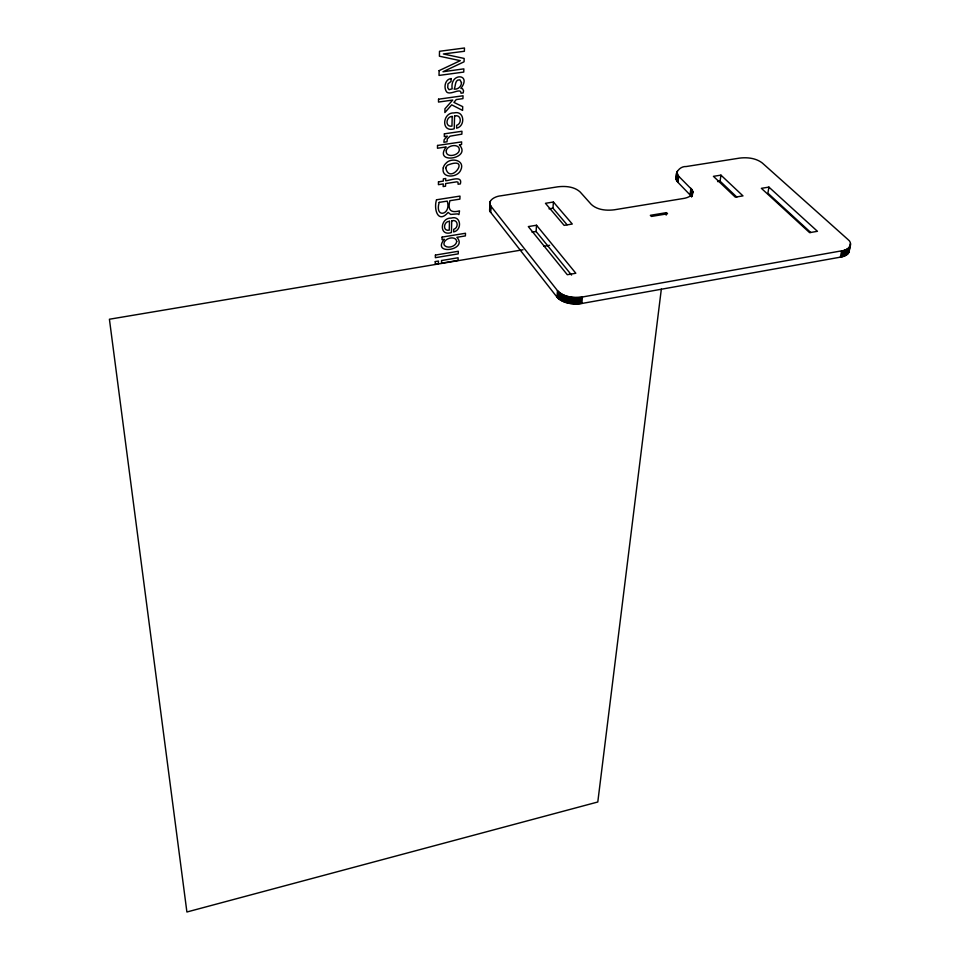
<?xml version="1.0" encoding="UTF-8"?>
<svg xmlns="http://www.w3.org/2000/svg" width="960" height="960" viewBox="0 0 960 960"><rect width="100%" height="100%" fill="white"/><g stroke="black" fill="none" stroke-linecap="round" stroke-linejoin="round"><path stroke-width="1.44" d="M692.376 190.368C694.152 195.588 687.204 197.988 683.232 198.516L614.328 209.796C606.492 210.78 597.36 210.048 591.3 204.444L580.164 191.988C574.248 186.54 565.356 185.904 557.724 186.828L500.772 195.828C495.924 196.128 486.768 200.22 490.944 206.22L557.484 290.652C563.724 297.228 573.876 298.224 582.408 296.988L841.656 250.836C847.512 251.064 854.268 244.032 847.932 239.484L762.24 162.948C755.916 158.088 747.3 157.164 739.584 158.112L686.22 166.536C678.24 166.02 672.66 176.232 677.928 182.34L691.572 196.488L692.112 189.852L678.228 175.788L676.956 172.26M849.072 249.24C850.32 254.184 844.26 256.584 840.372 257.16L581.844 303.48C573.324 304.716 563.184 303.708 556.992 297.12L490.296 211.872L489.612 210.264L489.996 201.924M489.768 210.804L490.2 201.408M489.996 211.344L490.26 205.164M490.296 211.872L490.572 205.692M490.668 212.4L490.944 206.22M571.56 275.076L536.1 231.492L536.508 225.24L528.312 226.584L567.3 274.728L575.832 273.252L536.508 225.24M567.072 224.76L552.972 208.188L553.416 202.02L545.448 203.304L564.144 225.372L572.28 224.028L553.416 202.02M556.992 297.12L557.484 290.652M557.508 297.732L558 291.252M558.096 298.32L558.6 291.84M558.768 298.896L559.26 292.416M559.488 299.448L559.992 292.968M560.28 299.988L560.796 293.508M561.144 300.492L561.648 294.012M562.056 300.972L562.56 294.492M563.016 301.428L563.532 294.936M564.036 301.848L564.552 295.356M565.092 302.232L565.62 295.74M566.196 302.58L566.724 296.088M567.336 302.892L567.864 296.4M568.5 303.168L569.028 296.676M569.688 303.408L570.228 296.916M570.9 303.612L571.44 297.108M572.124 303.768L572.676 297.264M573.372 303.876L573.912 297.384M574.608 303.948L575.16 297.456M575.844 303.972L576.408 297.48M577.08 303.96L577.644 297.468M578.304 303.9L578.868 297.408M579.504 303.804L580.068 297.312M580.692 303.66L581.256 297.168M581.844 303.48L582.408 296.988M666.156 215.124L666.456 212.652L650.328 215.316L651.396 216.444L667.548 213.768L666.456 212.652M661.332 289.128L597.792 801.996L186.9 912L109.416 319.236L523.02 249.768M676.212 179.316L677.244 171.288M676.32 179.82L677.34 172.02M676.5 180.336L677.352 173.976M676.764 180.84L677.52 174.78M677.076 181.344L677.832 175.284M677.472 181.848L678.228 175.788M677.928 182.34L678.696 176.28M690.096 194.424L690.9 188.316M690.564 194.928L691.368 188.808M690.972 195.444L691.776 189.324M691.308 195.96L692.112 189.852M691.56 196.92L691.884 194.46M691.932 195.792L692.568 190.896M692.124 195.936L692.7 191.424M692.256 195.624L692.748 191.952M736.8 197.064L720.084 181.188L720.948 175.14L713.436 176.34L735.312 197.148L742.968 195.888L720.948 175.14M768.912 187.104L817.44 231.3L809.616 232.656L761.376 188.34L768.912 187.104L767.904 193.212L810.756 232.512M840.372 257.16L841.656 250.836M841.392 256.956L842.676 250.632M842.364 256.716L843.648 250.392M843.276 256.44L844.572 250.116M844.152 256.128L845.436 249.804M844.956 255.792L846.252 249.468M845.7 255.42L846.996 249.096M846.384 255.012L847.68 248.7M847.008 254.592L848.304 248.268M847.548 254.136L848.844 247.812M848.028 253.656L849.324 247.332M848.424 253.152L849.588 246.72M848.748 252.636L850.512 243.528M849 252.096L850.572 244.68M676.212 178.308L677.436 175.956M490.212 207.06L489.612 210.264M543.696 246.288L549.6 245.304M532.008 232.164L536.1 231.492M549 208.836L552.972 208.188M717.588 181.596L720.084 181.188M437.532 145.452L437.472 148.248L446.196 146.952C432.708 164.952 472.452 158.736 459.312 144.876L461.544 144.54L461.628 141.9L437.532 145.452M435.276 261.588L435.228 264.228L438.408 263.7L438.456 261.06L435.276 261.588M435.408 255.072L435.36 257.688L458.22 253.872L458.304 251.268L435.408 255.072M436.524 199.776C433.428 209.34 438.168 224.172 448.104 212.4L450.684 214.428L457.512 213.876L458.904 214.608L459.528 210.864C450.732 213.18 447.504 210.18 449.868 200.7L459.888 199.128L459.984 196.104L436.524 199.776M438.54 99.192L438.492 102.06L452.712 100.068L444.96 108.768L444.876 112.548L451.692 104.856L462.588 110.412L462.696 106.632L453.912 102.396L456.264 99.564L462.936 98.64L463.032 95.772L438.54 99.192M439.116 70.632L439.02 75.42L463.752 72.072L463.848 68.868L442.98 71.748L464.064 61.8L464.16 58.44L443.364 53.964L464.376 51.276L464.472 48L439.512 51.288L439.404 56.208L460.284 60.66L439.116 70.632M438.48 181.848L438.42 184.668L443.232 183.924L443.172 186.564L445.536 186.192L445.608 183.552L456.828 181.824L458.016 182.22L458.076 184.248L460.356 183.9C463.02 174.876 449.544 180.66 445.668 180.744L445.728 178.5L443.352 178.86L443.304 181.104L438.48 181.848M439.2 202.38C434.328 218.988 451.668 214.92 447.216 201.12L439.2 202.38M444.384 133.824L444.324 136.584L447.36 136.14L444.18 139.668L443.88 142.248L446.988 141.792L447.336 138.876L450.012 136.188L461.856 134.16L461.952 131.268L444.384 133.824M441.564 260.532L441.504 263.172L458.028 260.4L458.112 257.76L441.564 260.532M442.104 237.084L442.044 239.664L444.264 239.292C430.944 255.792 468.696 250.188 456.864 237.3L465.396 235.908L465.492 233.268L442.104 237.084M451.128 78.564L451.056 81.396L447.96 83.88L447.72 87.732L449.088 89.7L452.172 88.824C449.604 72.204 472.236 73.608 460.896 88.404L462.528 88.692L463.56 90.792L463.2 92.904L460.992 93.204C461.16 87.156 450.48 95.544 446.796 92.112C443.34 87.912 444.972 79.176 451.128 78.564M449.472 221.304L449.244 230.148C442.344 231.612 443.532 221.244 449.472 221.304M452.208 116.424L451.956 126.108C444.732 127.416 445.932 116.388 452.208 116.424M451.728 220.872L451.416 232.524C438.672 236.94 440.088 217.488 451.224 218.088C461.064 215.076 462.456 230.076 453.648 231.936L453.72 229.32C458.976 227.856 458.112 218.736 451.728 220.872M454.572 116.004L454.224 128.76C440.844 133.08 442.284 112.284 454.044 112.932C464.448 110.1 465.78 126.156 456.564 128.184L456.636 125.316C462.132 123.72 461.304 113.988 454.572 116.004M443.268 167.88C440.892 178.776 457.62 177.948 460.716 170.136C465.564 160.248 451.152 156.96 445.788 163.452A7.68 6.396 -41.6 0 0 443.268 167.88M446.256 150.732C445.308 157.932 457.752 156.096 459.216 150.744C460.584 143.052 447.264 144.72 446.256 150.732M445.764 167.928C449.7 186.24 472.368 155.328 447.744 165.084A4.26 3.552 -41.6 0 0 445.764 167.928M456.72 241.5C456.084 246.72 446.88 249.252 444.072 244.836C442.488 238.476 455.916 234.732 456.72 241.5M461.484 82.608C461.52 86.556 458.052 89.508 454.176 89.184C455.904 86.076 454.548 79.212 459.924 79.836L461.484 82.608"/></g></svg>
